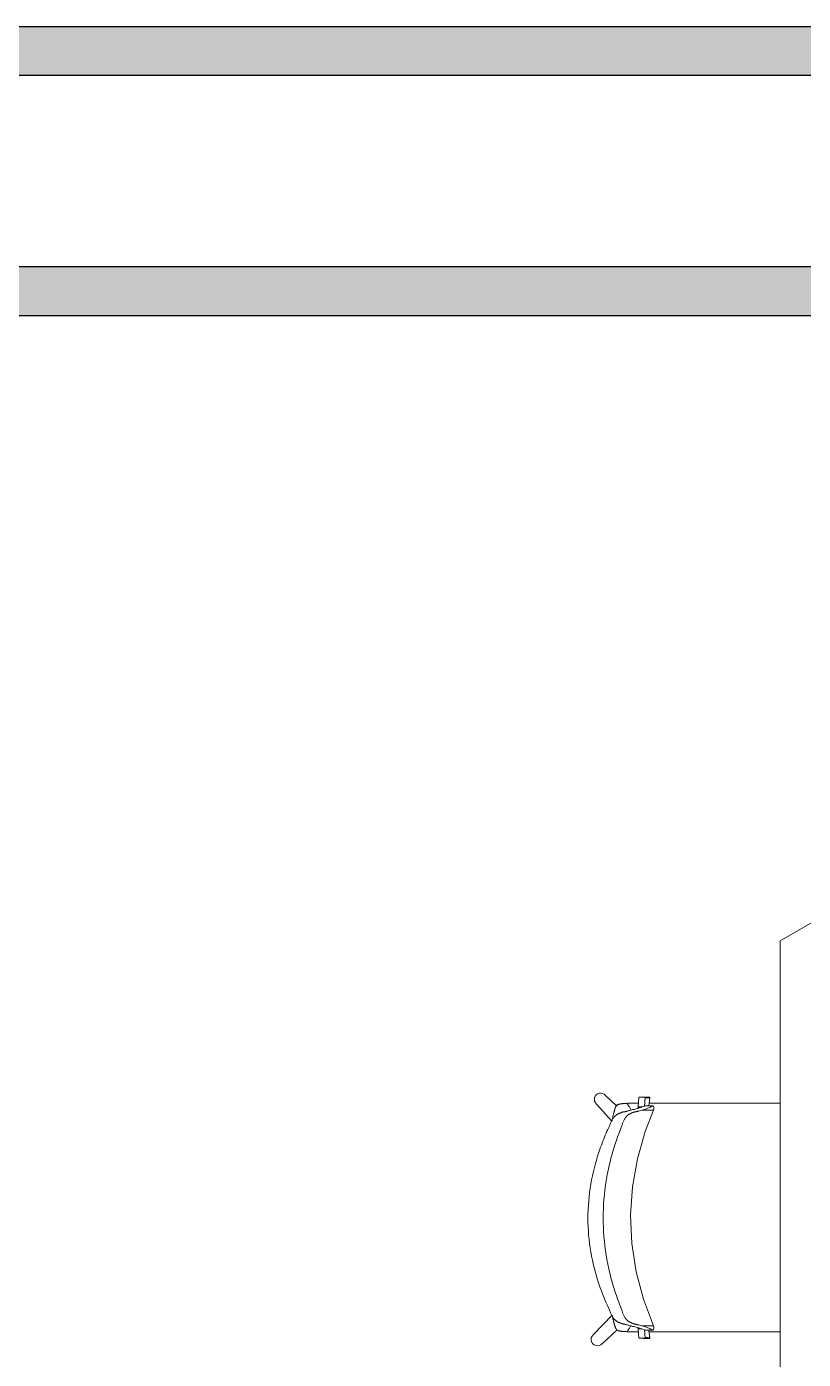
# Model space of a CAD drawing. Header units: millimetres. Extents: x 79795 to 317870, y -36033 to 97293.
# Drawn here: x 205425 to 207039, y 24139 to 26907 of the extents above; entities that cross this region are included whole.
import ezdxf

# ---------------------------------------------------------------- set-up
doc = ezdxf.new("R2010")
doc.units = ezdxf.units.MM
doc.header["$MEASUREMENT"] = 0
for name, color, linetype, lineweight in [('CSM-STL-XX-ZZ-M3-A-XXXX-00001_detached _19_04_21__rvt-1-Level 4$0$A-WALL-PATT', 7, 'CONTINUOUS', 9), ('CSM-STL-XX-ZZ-M3-A-XXXX-00001_detached _19_04_21__rvt-1-Level 4$0$I-WALL', 7, 'CONTINUOUS', 9), ('I-FURN', 8, 'CONTINUOUS', 9)]:
    doc.layers.add(name, color=color, linetype=linetype, lineweight=lineweight)

msp = doc.modelspace()

# ---------------------------------------------------------------- hatches: boundary and pattern name
at = {"layer": 'CSM-STL-XX-ZZ-M3-A-XXXX-00001_detached _19_04_21__rvt-1-Level 4$0$A-WALL-PATT'}
h = msp.add_hatch(color=256, dxfattribs=at)
h.paths.add_polyline_path([(214605.8, 26806.3), (214605.8, 26907.3), (214213.7, 26907.3), (214213.7, 26880.4), (211397, 26880.4), (211397, 26806.3), (214504.8, 26806.3)], flags=0)
h.paths.add_polyline_path([(204099.8, 26806.3), (210197, 26806.3), (210197, 26907.3), (204099.8, 26907.3)], flags=0)
msp.add_hatch(color=256, dxfattribs=at).paths.add_polyline_path([(214605.8, 26307.3), (214605.8, 26408.3), (204099.8, 26408.3), (204099.8, 26307.3), (213003, 26307.3)], flags=0)

# ---------------------------------------------------------------- linework, layer by layer
at = {"layer": 'CSM-STL-XX-ZZ-M3-A-XXXX-00001_detached _19_04_21__rvt-1-Level 4$0$I-WALL', "lineweight": 30}
for p, q in [((210197, 26907.3), (204099.8, 26907.3)), ((204200.8, 26806.3), (210096, 26806.3)), ((214504.8, 26408.3), (204200.8, 26408.3)), ((204200.8, 26307.3), (214605.8, 26307.3))]:
    msp.add_line(p, q, dxfattribs=at)
at = {"layer": 'I-FURN'}
for p, q in [((207987.3, 25583.6), (206991.4, 25008.6)), ((206991.4, 25008.6), (206991.4, 23858.6)), ((206609.2, 24669.1), (206641.5, 24634)), ((206650.7, 24665.2), (206628, 24687.3)), ((206695.9, 24663.4), (206697.2, 24683.3)), ((206697.2, 24683.3), (206710.6, 24683.3)), ((206720.3, 24683.7), (206706.9, 24683.7)), ((206710.6, 24683.3), (206709.3, 24665)), ((206710.6, 24682.4), (206709.4, 24665)), ((206718.1, 24665.5), (206720.3, 24683.7)), ((206718.2, 24665.5), (206720.3, 24682.7)), ((206704.7, 24663.4), (206695.9, 24663.4)), ((206701.8, 24662.5), (206695.9, 24662.5)), ((206710.6, 24612.5), (206728.1, 24656.4)), ((206724.3, 24665.5), (206710.8, 24665.5)), ((206726.5, 24665.5), (206727.6, 24664)), ((206727.6, 24664), (206728.4, 24662.2)), ((206728.7, 24658.5), (206728.1, 24656.4)), ((206728.4, 24662.2), (206728.7, 24660.8)), ((206728.7, 24660.8), (206728.7, 24658.5)), ((206694.2, 24555.7), (206710.6, 24612.5)), ((206684, 24497.4), (206694.2, 24555.7)), ((206680.2, 24438.4), (206684, 24497.4)), ((206682.7, 24379.4), (206680.2, 24438.4)), ((206691.6, 24320.9), (206682.7, 24379.4)), ((206706.8, 24263.8), (206691.6, 24320.9)), ((206728.1, 24208.6), (206706.8, 24263.8)), ((206642, 24230.8), (206602.5, 24190.1)), ((206620.8, 24171.4), (206652.3, 24200.4)), ((206695.9, 24203.5), (206698.9, 24203.5)), ((206697.2, 24182.7), (206695.9, 24202.6)), ((206695.9, 24202.6), (206701.8, 24202.6)), ((206709.4, 24200), (206710.6, 24182.7)), ((206724.3, 24199.5), (206710.8, 24199.5)), ((206720.3, 24182.4), (206718.2, 24199.5)), ((206720.3, 24183.3), (206718.3, 24199.5)), ((206726.5, 24199.5), (206727.6, 24201.1)), ((206727.6, 24201.1), (206728.4, 24202.8)), ((206728.7, 24206.6), (206728.1, 24208.6)), ((206728.4, 24202.8), (206728.7, 24204.3)), ((206728.7, 24204.3), (206728.7, 24206.6)), ((206710.6, 24182.7), (206697.2, 24182.7)), ((206707, 24182.4), (206720.3, 24182.4))]:
    msp.add_line(p, q, dxfattribs=at)
for centre, start, end in [((206618, 24678.8), 40.3941, 228.0104), ((206611, 24180.1), 130.4176, 318.0338)]:
    msp.add_arc(centre, 13.1, start, end, dxfattribs=at)
for centre, start_param, end_param in [((206701.5, 24700.1), 3.380441, 3.464082), ((206714.9, 24700.1), 2.884586, 3.464082), ((206714.9, 24699.2), 2.884586, 3.464082), ((206701.6, 24165.9), 5.960696, 6.044337), ((206714.9, 24166.8), 5.960696, 6.540192), ((206714.9, 24165.9), 5.960696, 6.540192)]:
    msp.add_ellipse(centre, major_axis=(0, 17.4), ratio=0.978487, start_param=start_param, end_param=end_param, dxfattribs=at)
for points, knots in [([(206641.9, 24636.6), (206642.4, 24638.9), (206643.2, 24642.7), (206644.3, 24647.1), (206644.8, 24649.6), (206645.3, 24651.4), (206645.7, 24653.1), (206646.2, 24654.6), (206646.6, 24656.2), (206647.2, 24657.9), (206647.8, 24659.7), (206648.4, 24661.4), (206649, 24662.7), (206649.5, 24663.7), (206649.9, 24664.4), (206650.3, 24665.1), (206651, 24666), (206651.9, 24666.9), (206653.1, 24667.8), (206654.3, 24668.4), (206655.5, 24668.9), (206656.9, 24669.2), (206658.1, 24669.4), (206658.9, 24669.6), (206659.4, 24669.6), (206659.8, 24669.7), (206660.2, 24669.7), (206660.7, 24669.8), (206661.6, 24669.9), (206662.9, 24670), (206664.1, 24670.1), (206665.1, 24670.2), (206665.9, 24670.2), (206666.7, 24670.3), (206667.8, 24670.3), (206669.8, 24670.5), (206671.4, 24670.5), (206672.5, 24670.6)], [0, 0, 0, 0, 0.125, 0.1875, 0.21875, 0.25, 0.28125, 0.3125, 0.34375, 0.375, 0.40625, 0.4375, 0.46875, 0.484375, 0.5, 0.515625, 0.53125, 0.5625, 0.59375, 0.625, 0.65625, 0.6875, 0.71875, 0.734375, 0.742188, 0.75, 0.757812, 0.765625, 0.78125, 0.8125, 0.84375, 0.859375, 0.875, 0.890625, 0.90625, 0.9375, 1, 1, 1, 1]), ([(206681.5, 24656.6), (206681.1, 24657.4), (206679.8, 24660.2), (206676.9, 24664.9), (206674.1, 24668.7), (206672.5, 24670.6)], [0.93303317, 0.93303317, 0.93303317, 0.93303317, 0.94444444, 0.97222222, 1, 1, 1, 1]), ([(206718, 24670.8), (206718.5, 24670.8), (206724, 24670.8), (206734.8, 24670.8), (206750.2, 24670.8), (206765.3, 24670.8), (206777.8, 24670.8), (206787.8, 24670.8), (206795.5, 24670.8), (206803.2, 24670.8), (206813.3, 24670.8), (206825.7, 24670.8), (206838.2, 24670.8), (206848.2, 24670.8), (206855.7, 24670.8), (206863.3, 24670.8), (206873.3, 24670.8), (206885.6, 24670.8), (206898, 24670.8), (206908, 24670.8), (206915.6, 24670.8), (206923.3, 24670.8), (206933.4, 24670.8), (206946, 24670.8), (206961.1, 24670.8), (206976.4, 24670.8), (206986.6, 24670.8), (206991.7, 24670.8), (206991.7, 24670.8)], [-0.896036, -0.896036, -0.896036, -0.896036, -0.8928571, -0.8571429, -0.8214286, -0.7857143, -0.75, -0.7321429, -0.7142857, -0.6964286, -0.6785714, -0.6428571, -0.6071429, -0.5892857, -0.5714286, -0.5535714, -0.5357143, -0.5, -0.4642857, -0.4464286, -0.4285714, -0.4107143, -0.3928571, -0.3571429, -0.3214286, -0.2857143, -0.25, -0.2496035, -0.2496035, -0.2496035, -0.2496035]), ([(206634.7, 24620.7), (206635.6, 24623.2), (206637.5, 24627.9), (206639.9, 24633), (206642, 24636.6), (206643.6, 24639.1), (206644.9, 24641), (206645.9, 24642.2), (206646.4, 24642.8), (206646.8, 24643.3), (206647.2, 24643.8), (206647.8, 24644.4), (206648.8, 24645.3), (206650.2, 24646.5), (206651.9, 24647.6), (206653.7, 24648.5), (206655.3, 24649.3), (206657, 24650), (206658.3, 24650.5), (206659.2, 24650.8), (206659.7, 24651.1), (206660.1, 24651.2), (206660.5, 24651.4), (206661, 24651.6), (206661.8, 24651.9), (206663, 24652.3), (206664.4, 24652.6), (206666.1, 24653), (206667.8, 24653.2), (206669.5, 24653.5), (206670.8, 24653.8), (206672.1, 24654.2), (206673.8, 24654.6), (206676.7, 24655.4), (206680.7, 24656.5), (206685.2, 24657.6), (206689.5, 24658.8), (206693.6, 24659.9), (206697.3, 24661), (206700.7, 24662.1), (206702.8, 24662.8), (206703.7, 24663.1)], [0, 0, 0, 0, 0.035714, 0.071429, 0.089286, 0.107143, 0.125, 0.133929, 0.138393, 0.142857, 0.147321, 0.151786, 0.160714, 0.178571, 0.196429, 0.214286, 0.232143, 0.25, 0.267857, 0.276786, 0.28125, 0.285714, 0.290179, 0.294643, 0.303571, 0.321429, 0.339286, 0.357143, 0.392857, 0.410714, 0.428571, 0.446429, 0.464286, 0.5, 0.571429, 0.642857, 0.714286, 0.785714, 0.857143, 0.928571, 1, 1, 1, 1]), ([(206703.2, 24656.4), (206701.6, 24656), (206699.2, 24655.3), (206696.4, 24654.5), (206694.9, 24654.1), (206693.6, 24653.8), (206692.5, 24653.5), (206691, 24653.2), (206689.5, 24653), (206688.1, 24652.7), (206686.9, 24652.4), (206685.9, 24652), (206685.1, 24651.7), (206684.6, 24651.5), (206684.3, 24651.4), (206683.9, 24651.2), (206683.5, 24651), (206682.6, 24650.6), (206681.3, 24650.1), (206679.7, 24649.3), (206678, 24648.5), (206676.3, 24647.5), (206674.6, 24646.4), (206673.2, 24645.2), (206672.2, 24644.2), (206671.7, 24643.6), (206671.3, 24643.1), (206670.9, 24642.7), (206670.4, 24642), (206669.6, 24640.8), (206668.3, 24638.9), (206666.9, 24636.4), (206665.1, 24632.9), (206663, 24627.8), (206661.5, 24623.2), (206660.8, 24620.7)], [0, 0, 0, 0, 0.125, 0.1875, 0.21875, 0.25, 0.28125, 0.3125, 0.375, 0.40625, 0.4375, 0.46875, 0.484375, 0.492188, 0.5, 0.507812, 0.515625, 0.53125, 0.5625, 0.59375, 0.625, 0.65625, 0.6875, 0.71875, 0.734375, 0.742188, 0.75, 0.757812, 0.765625, 0.78125, 0.8125, 0.84375, 0.875, 0.9375, 1, 1, 1, 1]), ([(206703.2, 24656.4), (206706.2, 24656.4), (206711.5, 24656.4), (206717.9, 24656.4), (206722.7, 24656.4), (206725.3, 24656.4), (206726.7, 24656.4), (206727.2, 24656.4), (206727.4, 24656.4)], [0, 0, 0, 0, 0.1111111, 0.2222222, 0.3333333, 0.4444444, 0.5, 0.5555556, 0.5555556, 0.5555556, 0.5555556]), ([(206724.8, 24665.5), (206725.2, 24665.5), (206726, 24665.5), (206726.6, 24665.5), (206726.5, 24665.5), (206725.8, 24665.5), (206725, 24665.5), (206724.5, 24665.5)], [0.4162183, 0.4162183, 0.4162183, 0.4162183, 0.5, 0.625, 0.75, 0.875, 1, 1, 1, 1]), ([(206634.7, 24244.4), (206627.3, 24260.5), (206614.1, 24293.3), (206598.3, 24350.2), (206589.8, 24414.8), (206593, 24485.7), (206605.5, 24543.5), (206620.6, 24588.2), (206629.8, 24610), (206634.7, 24620.7)], [-1, -1, -1, -1, -0.863636, -0.727273, -0.545455, -0.363636, -0.181818, -0.090909, 0, 0, 0, 0]), ([(206660.8, 24620.7), (206655.9, 24608.7), (206647.1, 24584.6), (206633.1, 24535), (206622.7, 24471.3), (206622.7, 24393.8), (206633.1, 24330.1), (206647.1, 24280.5), (206655.9, 24256.3), (206660.8, 24244.4)], [-1, -1, -1, -1, -0.9, -0.8, -0.6, -0.4, -0.2, -0.1, 0, 0, 0, 0]), ([(206703.7, 24202), (206701.8, 24202.6), (206698.6, 24203.7), (206693.6, 24205.2), (206689.5, 24206.3), (206685.2, 24207.4), (206680.7, 24208.6), (206676.7, 24209.7), (206673.3, 24210.6), (206671.2, 24211.1), (206669.5, 24211.5), (206667.8, 24211.8), (206666.1, 24212.1), (206664.4, 24212.5), (206663, 24212.8), (206661.8, 24213.2), (206661, 24213.5), (206660.5, 24213.7), (206660.1, 24213.8), (206659.7, 24214), (206659.2, 24214.2), (206658.3, 24214.6), (206657, 24215.1), (206655.3, 24215.8), (206653.7, 24216.5), (206651.9, 24217.4), (206650.2, 24218.6), (206648.8, 24219.7), (206647.8, 24220.7), (206647.2, 24221.3), (206646.8, 24221.7), (206646.4, 24222.2), (206645.9, 24222.9), (206644.9, 24224.1), (206643.6, 24225.9), (206642, 24228.4), (206639.9, 24232), (206637.5, 24237.1), (206635.6, 24241.9), (206634.7, 24244.4)], [0, 0, 0, 0, 0.142857, 0.214286, 0.285714, 0.357143, 0.428571, 0.5, 0.535714, 0.571429, 0.589286, 0.607143, 0.642857, 0.660714, 0.678571, 0.696429, 0.705357, 0.709821, 0.714286, 0.71875, 0.723214, 0.732143, 0.75, 0.767857, 0.785714, 0.803571, 0.821429, 0.839286, 0.848214, 0.852679, 0.857143, 0.861607, 0.866071, 0.875, 0.892857, 0.910714, 0.928571, 0.964286, 1, 1, 1, 1]), ([(206672.5, 24196.4), (206671.4, 24196.4), (206669.8, 24196.5), (206667.8, 24196.6), (206666.7, 24196.7), (206665.9, 24196.8), (206665.1, 24196.8), (206664.1, 24196.9), (206662.9, 24197), (206661.6, 24197.1), (206660.7, 24197.2), (206660.2, 24197.2), (206659.8, 24197.3), (206659.4, 24197.3), (206658.9, 24197.4), (206658.1, 24197.5), (206656.9, 24197.8), (206655.5, 24198.1), (206654.3, 24198.5), (206653.1, 24199.1), (206651.9, 24200), (206651, 24201), (206650.3, 24201.9), (206649.9, 24202.6), (206649.5, 24203.3), (206649, 24204.2), (206648.4, 24205.6), (206647.8, 24207.2), (206647.2, 24209), (206646.6, 24210.8), (206646.2, 24212.3), (206645.7, 24213.9), (206645.3, 24215.6), (206644.8, 24217.4), (206644.3, 24219.9), (206643.2, 24224.3), (206642.4, 24228.1), (206641.9, 24230.4)], [0, 0, 0, 0, 0.0625, 0.09375, 0.109375, 0.125, 0.140625, 0.15625, 0.1875, 0.21875, 0.234375, 0.242188, 0.25, 0.257812, 0.265625, 0.28125, 0.3125, 0.34375, 0.375, 0.40625, 0.4375, 0.46875, 0.484375, 0.5, 0.515625, 0.53125, 0.5625, 0.59375, 0.625, 0.65625, 0.6875, 0.71875, 0.75, 0.78125, 0.8125, 0.875, 1, 1, 1, 1]), ([(206660.8, 24244.4), (206661.5, 24241.9), (206663, 24237.3), (206665.1, 24232.2), (206666.9, 24228.6), (206668.3, 24226.1), (206669.6, 24224.3), (206670.4, 24223.1), (206670.9, 24222.4), (206671.3, 24221.9), (206671.7, 24221.5), (206672.2, 24220.9), (206673.2, 24219.9), (206674.6, 24218.7), (206676.3, 24217.5), (206678, 24216.5), (206679.7, 24215.7), (206681.3, 24215), (206682.6, 24214.5), (206683.5, 24214.1), (206683.9, 24213.9), (206684.3, 24213.7), (206684.6, 24213.5), (206685.1, 24213.3), (206685.9, 24213), (206686.9, 24212.7), (206688.1, 24212.3), (206689.5, 24212), (206691, 24211.8), (206692.5, 24211.5), (206693.6, 24211.3), (206694.9, 24210.9), (206696.4, 24210.5), (206699.2, 24209.8), (206701.6, 24209.1), (206703.2, 24208.6)], [0, 0, 0, 0, 0.0625, 0.125, 0.15625, 0.1875, 0.21875, 0.234375, 0.242188, 0.25, 0.257812, 0.265625, 0.28125, 0.3125, 0.34375, 0.375, 0.40625, 0.4375, 0.46875, 0.484375, 0.492188, 0.5, 0.507812, 0.515625, 0.53125, 0.5625, 0.59375, 0.625, 0.6875, 0.71875, 0.75, 0.78125, 0.8125, 0.875, 1, 1, 1, 1]), ([(206672.5, 24196.4), (206674.1, 24198.2), (206676.9, 24202), (206679.5, 24206.3), (206680.7, 24208.6), (206680.8, 24209)], [0, 0, 0, 0, 0.02777778, 0.05555556, 0.06066679, 0.06066679, 0.06066679, 0.06066679]), ([(206727.4, 24208.6), (206727.2, 24208.6), (206726.5, 24208.6), (206724.6, 24208.6), (206720.7, 24208.6), (206713.4, 24208.6), (206706.9, 24208.6), (206703.2, 24208.6)], [0.4444444, 0.4444444, 0.4444444, 0.4444444, 0.5138889, 0.5833333, 0.7222222, 0.8611111, 1, 1, 1, 1]), ([(206991.7, 24196.2), (206991.6, 24196.2), (206989, 24196.2), (206983.9, 24196.2), (206976.3, 24196.2), (206968.6, 24196.2), (206958.6, 24196.2), (206946.1, 24196.2), (206933.6, 24196.2), (206923.6, 24196.2), (206916, 24196.2), (206908.3, 24196.2), (206898.2, 24196.2), (206885.7, 24196.2), (206870.8, 24196.2), (206855.6, 24196.2), (206840.5, 24196.2), (206825.6, 24196.2), (206813.1, 24196.2), (206803.1, 24196.2), (206795.5, 24196.2), (206787.9, 24196.2), (206778, 24196.2), (206765.8, 24196.2), (206753.4, 24196.2), (206743.3, 24196.2), (206735.6, 24196.2), (206727.7, 24196.2), (206721.9, 24196.2), (206718.6, 24196.2), (206717.9, 24196.2)], [-0.7508218, -0.7508218, -0.7508218, -0.7508218, -0.75, -0.7321429, -0.7142857, -0.6964286, -0.6785714, -0.6428571, -0.6071429, -0.5892857, -0.5714286, -0.5535714, -0.5357143, -0.5, -0.4642857, -0.4285714, -0.3928571, -0.3571429, -0.3214286, -0.3035714, -0.2857143, -0.2678571, -0.25, -0.2142857, -0.1785714, -0.1607143, -0.1428571, -0.125, -0.1071429, -0.1022726, -0.1022726, -0.1022726, -0.1022726]), ([(206724.5, 24199.5), (206725, 24199.5), (206725.8, 24199.5), (206726.5, 24199.5), (206726.6, 24199.5), (206726, 24199.5), (206725.2, 24199.5), (206724.8, 24199.5)], [0, 0, 0, 0, 0.125, 0.25, 0.375, 0.5, 0.5828112, 0.5828112, 0.5828112, 0.5828112])]:
    msp.add_open_spline(points, degree=3, knots=knots, dxfattribs=at)
for points in [[(206672.5, 24670.6), (206673.1, 24670.6), (206674.4, 24670.7), (206675.7, 24670.8), (206676.4, 24670.8)], [(206676.4, 24670.8), (206682.5, 24670.8), (206688.8, 24670.8), (206695.3, 24670.8)], [(206695.1, 24661.3), (206694.8, 24661), (206694.6, 24660.6), (206694.3, 24660.2)], [(206724.5, 24665.5), (206724.3, 24665.1), (206723.6, 24664.2), (206721.4, 24662.7), (206718.2, 24661.2), (206714, 24659.7), (206709, 24658), (206705.2, 24657), (206703.2, 24656.4)], [(206703.7, 24663.1), (206705, 24663.5), (206707.5, 24664.3), (206709.7, 24665.1), (206710.8, 24665.5)], [(206641.2, 24633), (206641.5, 24634.2), (206641.7, 24635.4), (206641.9, 24636.6)], [(206641.9, 24636.6), (206641.7, 24635.4), (206641.5, 24634.1), (206641.2, 24632.9)], [(206676.4, 24196.2), (206675.7, 24196.2), (206674.4, 24196.3), (206673.1, 24196.3), (206672.5, 24196.4)], [(206695.3, 24196.2), (206688.8, 24196.2), (206682.5, 24196.2), (206676.4, 24196.2)], [(206694.3, 24204.9), (206694.6, 24204.5), (206694.8, 24204.1), (206695.1, 24203.7)], [(206703.2, 24208.6), (206705.2, 24208.1), (206709, 24207), (206714, 24205.4), (206718.2, 24203.8), (206721.4, 24202.4), (206723.6, 24200.9), (206724.3, 24200), (206724.5, 24199.5)], [(206710.8, 24199.5), (206709.7, 24199.9), (206707.5, 24200.7), (206705, 24201.6), (206703.7, 24202)]]:
    msp.add_open_spline(points, degree=3, dxfattribs=at)

doc.saveas('drawing.dxf')
